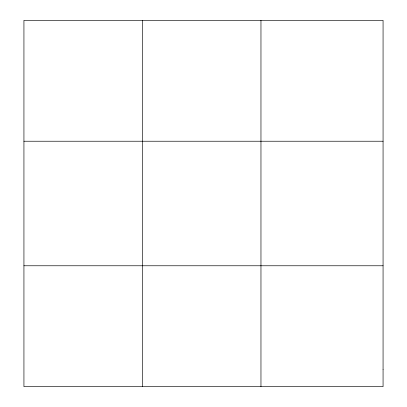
<?xml version="1.0" encoding="UTF-8"?>
<svg xmlns="http://www.w3.org/2000/svg" width="407" height="407" viewBox="0 0 407 407"><rect width="100%" height="100%" fill="white"/><g stroke="black" fill="none" stroke-linecap="round" stroke-linejoin="round"><path stroke-width="0.61" d="M142.445 386.65L142.445 20.35M260.963 386.65L260.963 20.35M23.932 141.229L383.068 141.229M23.932 265.771L383.068 265.771M383.068 369.383L383.068 386.65L23.932 386.65L23.932 20.35L383.068 20.35L383.068 369.383"/></g></svg>
